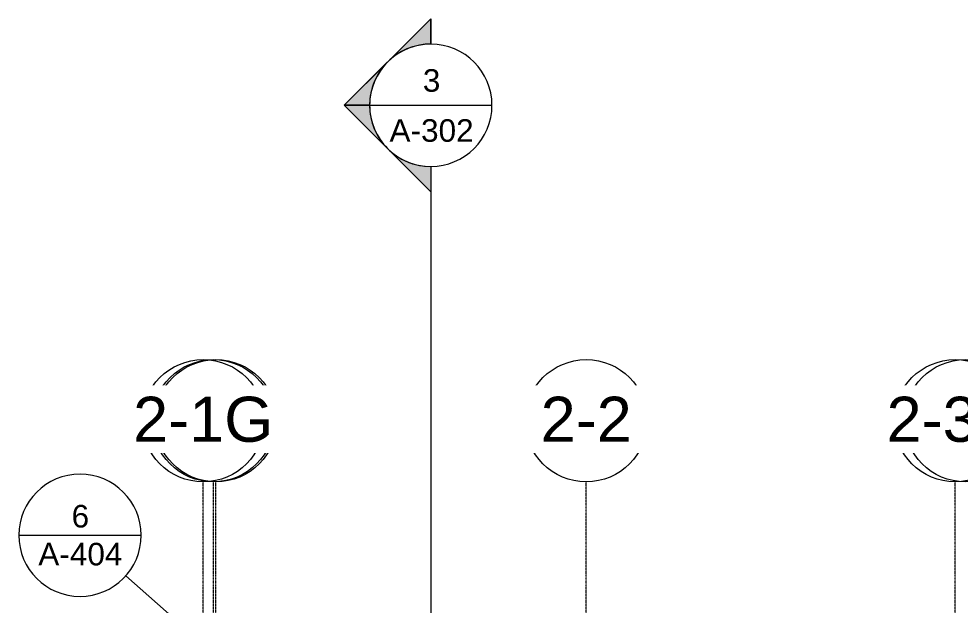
# Model space of a CAD drawing. Header units: inches. Extents: x -55396 to -733, y -290 to 853.
# Drawn here: x -14319 to -13580, y 393 to 853 of the extents above; entities that cross this region are included whole.
import ezdxf

# ---------------------------------------------------------------- set-up
doc = ezdxf.new("R2010")
doc.units = ezdxf.units.IN
doc.header["$MEASUREMENT"] = 0
doc.linetypes.add('Grid Line 1_2_', pattern=[0.875, 0.5, -0.125, 0.125, -0.125])
for name, color, linetype, lineweight in [('A-ANNO-SYMB', 150, 'Continuous', 9), ('G-ANNO-SYMB', 111, 'Continuous', 9), ('S-GRID', 1, 'Continuous', 9), ('S-GRID-IDEN', 1, 'Continuous', 9)]:
    doc.layers.add(name, color=color, linetype=linetype, lineweight=lineweight)
doc.styles.add('Arial_1', font='arial.ttf', dxfattribs={"height": 35.407186})
doc.styles.add('Arial_2', font='arial.ttf', dxfattribs={"height": 17.703593})

# ---------------------------------------------------------------- blocks, each defined once
blk = doc.blocks.new('Grid - Grid Head - Circle-14747-Section 6')
at = {"layer": 'S-GRID-IDEN'}
blk.add_circle((-23085.89, 537.49), 48, dxfattribs=at)
blk = doc.blocks.new('Section - Section Head - Filled-1526-Section 6')
at = {"layer": 'G-ANNO-SYMB'}
h = blk.add_hatch(color=256, dxfattribs=at)
edge = h.paths.add_edge_path(flags=0)
edge.add_arc((-24148.84, 528), 48.06, 90, 132.0784, ccw=False)
edge.add_line((-24148.84, 576.06), (-24148.84, 595.88))
edge.add_line((-24148.84, 595.88), (-24181.04, 563.67))
h = blk.add_hatch(color=256, dxfattribs=at)
edge = h.paths.add_edge_path(flags=0)
edge.add_line((-24182.78, 561.94), (-24216.72, 528))
edge.add_line((-24216.72, 528), (-24196.84, 528))
edge.add_arc((-24148.84, 528), 48, 135, 180, ccw=False)
h = blk.add_hatch(color=256, dxfattribs=at)
edge = h.paths.add_edge_path(flags=0)
edge.add_arc((-24148.84, 528), 48, 180, 225, ccw=False)
edge.add_line((-24196.84, 528), (-24216.72, 528))
edge.add_line((-24216.72, 528), (-24182.78, 494.06))
h = blk.add_hatch(color=256, dxfattribs=at)
edge = h.paths.add_edge_path(flags=0)
edge.add_line((-24181.04, 492.33), (-24148.84, 460.12))
edge.add_line((-24148.84, 460.12), (-24148.84, 479.94))
edge.add_arc((-24148.84, 528), 48.06, 227.9216, 270, ccw=False)
for p, q in [((-24216.72, 528), (-24148.84, 595.88)), ((-24181.04, 563.67), (-24148.84, 595.88)), ((-24148.84, 576), (-24148.84, 595.88)), ((-24148.84, 595.88), (-24148.84, 576.06)), ((-24216.72, 528), (-24182.78, 561.94)), ((-24216.72, 528), (-24148.84, 460.12)), ((-24196.84, 528), (-24216.72, 528)), ((-24182.78, 494.06), (-24216.72, 528)), ((-24216.72, 528), (-24196.84, 528)), ((-24148.84, 460.12), (-24181.04, 492.33)), ((-24148.84, 480), (-24148.84, 460.12)), ((-24148.84, 479.94), (-24148.84, 460.12))]:
    blk.add_line(p, q, dxfattribs=at)
for radius, start, end in [(48.06, 90, 132.0784), (48, 90, 270), (48, 270, 90), (48, 135, 180), (48, 180, 225), (48.06, 227.9216, 270)]:
    blk.add_arc((-24148.84, 528), radius, start, end, dxfattribs=at)
blk = doc.blocks.new('Section - Callout Head-19020-Section 6')
at = {"layer": 'A-ANNO-SYMB'}
blk.add_line((-22202.56, 384.87), (-22106.56, 384.87), dxfattribs=at)
for start, end in [(0, 180), (180, 360)]:
    blk.add_arc((-22154.56, 384.87), 48, start, end, dxfattribs=at)

msp = doc.modelspace()

# ---------------------------------------------------------------- linework, layer by layer
at = {"layer": 'A-ANNO-SYMB'}
msp.add_line((-14191.74, 377.72), (-14234.7, 415.78), dxfattribs=at)
at = {"layer": 'G-ANNO-SYMB'}
for p, q in [((-14043.42, 785.16), (-13947.42, 785.16)), ((-13995.42, 737.16), (-13995.42, -79.66))]:
    msp.add_line(p, q, dxfattribs=at)
at = {"layer": 'S-GRID', "linetype": 'Grid Line 1_2_'}
for p, q in [((-14174, -273.16), (-14174, 489.49)), ((-14174, -273.16), (-14174, 489.49)), ((-14166, -273.16), (-14166, 489.49)), ((-14164, -273.16), (-14164, 489.49)), ((-13873.5, -273.16), (-13873.5, 489.49)), ((-13873.5, -273.16), (-13873.5, 489.49)), ((-13584, -273.16), (-13584, 489.49)), ((-13584, -273.16), (-13584, 489.49))]:
    msp.add_line(p, q, dxfattribs=at)

# ---------------------------------------------------------------- block references
at = {"layer": 'A-ANNO-SYMB'}
msp.add_blockref('Section - Callout Head-19020-Section 6', (7883.93, 62.74), dxfattribs=at)
at = {"layer": 'G-ANNO-SYMB'}
msp.add_blockref('Section - Section Head - Filled-1526-Section 6', (10153.41, 257.16), dxfattribs=at)
at = {"layer": 'S-GRID-IDEN'}
for p in [(8911.89, 0), (9212.39, 0), (9501.89, 0)]:
    msp.add_blockref('Grid - Grid Head - Circle-14747-Section 6', p, dxfattribs=at)

# ---------------------------------------------------------------- texts
at = {"layer": 'A-ANNO-SYMB', "attachment_point": 2, "line_spacing_factor": 0.938532, "style": 'Arial_2'}
for s, insert, char_height, width in [('6', (-14270.36, 471.42), 17.7, 16.416), ('A-404', (-14270.36, 441.66), 17.704, 78.624)]:
    msp.add_mtext(s, dxfattribs=dict(at, insert=insert, char_height=char_height, width=width))
at = {"layer": 'G-ANNO-SYMB', "attachment_point": 2, "line_spacing_factor": 0.938532, "style": 'Arial_2'}
for s, insert, char_height, width in [('3', (-13994.81, 813.5), 17.7, 16.416), ('A-302', (-13994.81, 774.22), 17.704, 78.624)]:
    msp.add_mtext(s, dxfattribs=dict(at, insert=insert, char_height=char_height, width=width))

# ---------------------------------------------------------------- next in the draw order: texts
at = {"layer": 'S-GRID-IDEN', "char_height": 35.407, "attachment_point": 2, "line_spacing_factor": 0.938532, "style": 'Arial_1', "bg_fill": 3, "box_fill_scale": 1.25, "bg_fill_color": 0, "bg_fill_transparency": 0}
for s, insert, width in [('1-1G', (-14174.01, 556.37), 130.896), ('1-2', (-13873.51, 556.37), 85.104), ('1-3', (-13584.01, 556.37), 85.104)]:
    msp.add_mtext(s, dxfattribs=dict(at, insert=insert, width=width))

# ---------------------------------------------------------------- next in the draw order: block references
at = {"layer": 'S-GRID-IDEN'}
for p in [(8919.89, 0), (9212.39, 0), (9501.89, 0)]:
    msp.add_blockref('Grid - Grid Head - Circle-14747-Section 6', p, dxfattribs=at)

# ---------------------------------------------------------------- next in the draw order: texts
at = {"layer": 'S-GRID-IDEN', "char_height": 35.407, "width": 85.104, "attachment_point": 2, "line_spacing_factor": 0.938532, "style": 'Arial_1', "bg_fill": 3, "box_fill_scale": 1.25, "bg_fill_color": 0, "bg_fill_transparency": 0}
for s, insert in [('2-1', (-14166.01, 556.37)), ('2-2', (-13873.51, 556.37)), ('2-3', (-13584.01, 556.37))]:
    msp.add_mtext(s, dxfattribs=dict(at, insert=insert))

# ---------------------------------------------------------------- next in the draw order: block references
at = {"layer": 'S-GRID-IDEN'}
for p in [(8921.89, 0), (9509.89, 0)]:
    msp.add_blockref('Grid - Grid Head - Circle-14747-Section 6', p, dxfattribs=at)

# ---------------------------------------------------------------- next in the draw order: texts
at = {"layer": 'S-GRID-IDEN', "char_height": 35.407, "width": 147.312, "attachment_point": 2, "line_spacing_factor": 0.938532, "style": 'Arial_1', "bg_fill": 3, "box_fill_scale": 1.25, "bg_fill_color": 0, "bg_fill_transparency": 0}
for s, insert in [('1-1.G', (-14164.01, 556.37)), ('2-3.G', (-13576.01, 556.37))]:
    msp.add_mtext(s, dxfattribs=dict(at, insert=insert))

# ---------------------------------------------------------------- next in the draw order: block references
at = {"layer": 'S-GRID-IDEN'}
msp.add_blockref('Grid - Grid Head - Circle-14747-Section 6', (8911.89, 0), dxfattribs=at)

# ---------------------------------------------------------------- next in the draw order: texts
at = {"layer": 'S-GRID-IDEN', "insert": (-14174.01, 556.37), "char_height": 35.407, "width": 130.896, "attachment_point": 2, "line_spacing_factor": 0.938532, "style": 'Arial_1', "bg_fill": 3, "box_fill_scale": 1.25, "bg_fill_color": 0, "bg_fill_transparency": 0}
msp.add_mtext('2-1G', dxfattribs=at)

doc.saveas('drawing.dxf')
